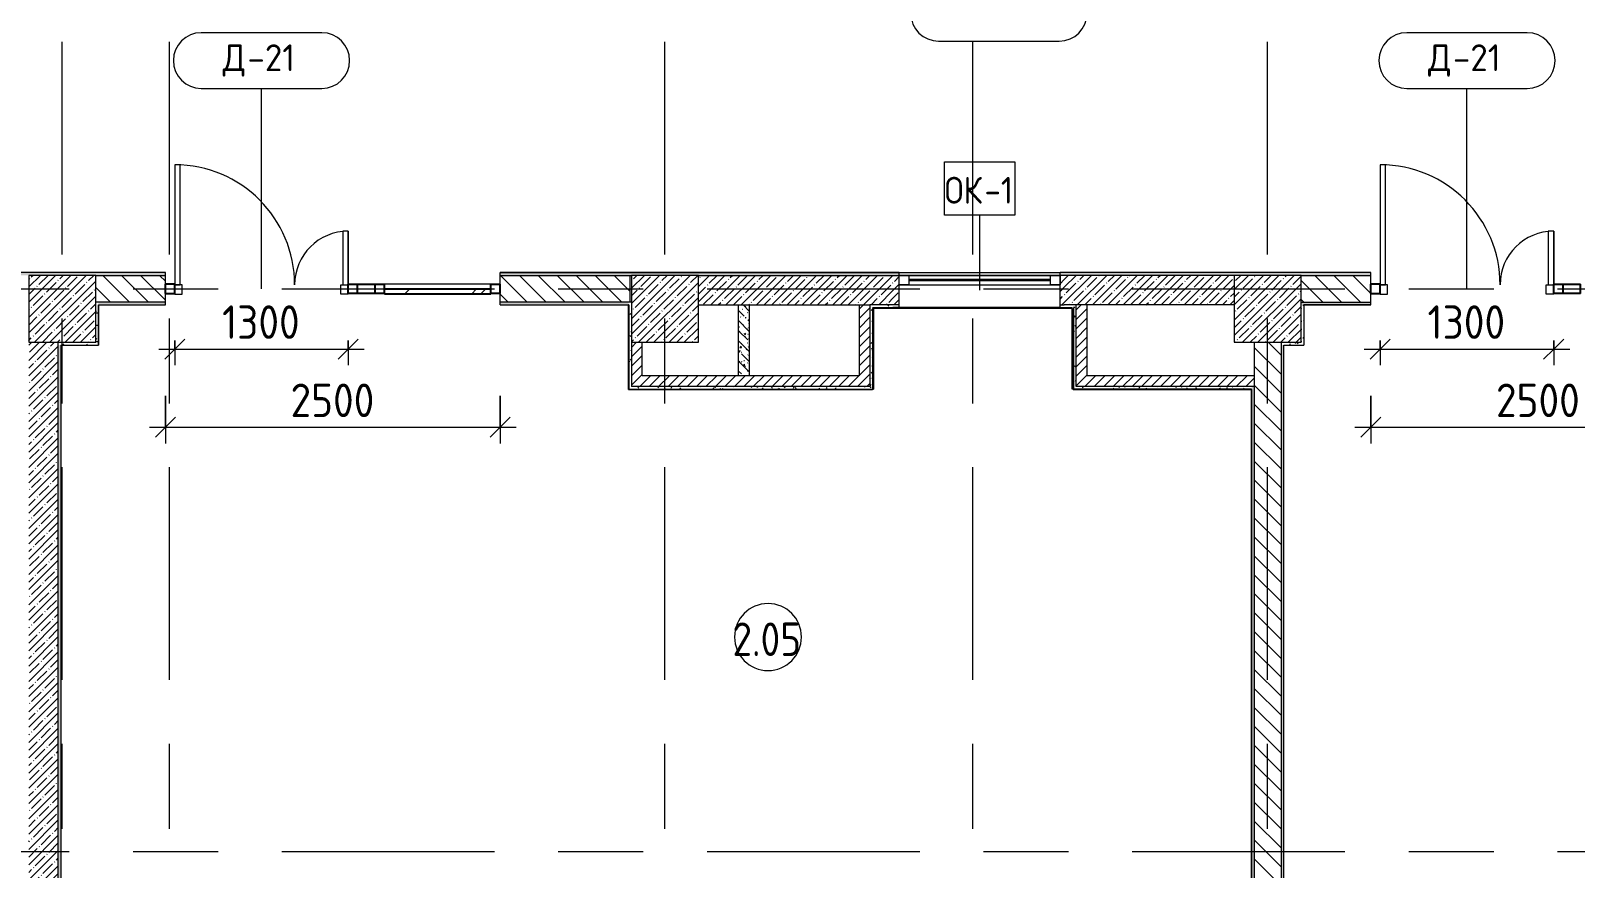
# Model space of a CAD drawing. Header units: millimetres. Extents: x 35363 to 232034, y -8553 to 29000.
# Drawn here: x 47425 to 58956, y 3476 to 9724 of the extents above; entities that cross this region are included whole.
import ezdxf

# ---------------------------------------------------------------- set-up
doc = ezdxf.new("R2010")
doc.units = ezdxf.units.MM
doc.linetypes.add('Осевая', pattern=[3175, 635, -476.25, 1587.5, -476.25])
for name, color, linetype, lineweight in [('A-ANNO-DIMS', 7, 'Continuous', 9), ('A-ANNO-DIMS-100', 7, 'Continuous', 9), ('A-AREA-IDEN', 7, 'Continuous', 9), ('A-DETL-GENF', 7, 'Continuous', 9), ('A-DOOR-IDEN', 7, 'Continuous', 9), ('A-GLAZ', 7, 'Continuous', 9), ('A-GLAZ-1', 7, 'Continuous', 13), ('A-GLAZ-CURT', 7, 'Continuous', 9), ('A-GLAZ-CURT-1', 7, 'Continuous', 25), ('A-GLAZ-CWMG', 7, 'Continuous', 9), ('A-GLAZ-CWMG-1', 7, 'Continuous', 25), ('A-GLAZ-IDEN', 7, 'Continuous', 9), ('A-WALL', 7, 'Continuous', 9), ('I-WALL', 7, 'Continuous', 9), ('S-COLS', 7, 'Continuous', 9), ('Оси-2', 7, 'Осевая', 9)]:
    doc.layers.add(name, color=color, linetype=linetype, lineweight=lineweight)
for name, color, linetype, lineweight, true_color in [('A-DOOR-1', 1, 'Continuous', 9, 0xff0000), ('A-WALL-1', 7, 'Continuous', 9, 0x3c3c3c), ('A-WALL-FNSH-1', 7, 'Continuous', 9, 0x3c3c3c)]:
    doc.layers.add(name, color=color, linetype=linetype, lineweight=lineweight, true_color=true_color)
doc.styles.add('GOST Common', font='GOST_Common.ttf', dxfattribs={"height": 200})
doc.styles.add('GOST Common_1', font='GOST_Common.ttf', dxfattribs={"width": 0.9, "height": 250})
doc.styles.add('ISOCPEUR', font='isocpeur.ttf', dxfattribs={"width": 0.9, "height": 250})
doc.styles.add('ISOCPEUR_1', font='isocpeur.ttf', dxfattribs={"width": 0.9, "height": 200})
doc.dimstyles.new('ISO-2_5_0_9К_БОЛЬШОЙ', dxfattribs={"dimscale": 304.8, "dimtxt": 248.995294, "dimasz": 0.492126, "dimexe": 0.393701, "dimexo": 0.984252, "dimgap": 0, "dimtad": 1, "dimdec": 0, "dimrnd": 10, "dimzin": 0, "dimdsep": 46, "dimtxsty": 'ISOCPEUR', "dimblk1": 'OBLIQUE', "dimblk2": 'OBLIQUE', "dimsah": 1, "dimcen": 0.09, "dimdle": 0.393701, "dimazin": 0, "dimtfac": 1, "dimtdec": 4, "dimtix": 1, "dimtmove": 0, "dimatfit": 3, "dimfxl": 1, "dimtvp": 1, "dimtolj": 1, "dimtzin": 0, "dimarcsym": 2})
pattern_1 = [(45, (0, 0), (-35.35534, 35.35534), [])]
pattern_2 = [(135, (0, 0), (-70.71068, -70.71068), [])]
pattern_3 = [(45, (0, 0), (-57.02463, 57.02463), []), (45, (57.025, 0), (-57.02463, 57.02463), [100.806, -20.161, 3.353, -16.808])]
pattern_4 = [(0, (0, 0), (121.92, 30.48), [10.058, -81.382, 10.058, -81.382, -487.68]), (0, (0, 0), (121.92, 30.48), [-182.88, 10.058, -172.822, 10.058, -81.382, -213.36]), (0, (0, 0), (121.92, 30.48), [-457.2, 10.058, -50.902, 10.058, -142.342]), (120, (45.72, 15.24), (-87.356454, 90.345817), [10.058, -81.382, 10.058, -81.382, -487.68]), (120, (45.72, 15.24), (-87.356454, 90.345817), [-182.88, 10.058, -172.822, 10.058, -81.382, -213.36]), (120, (45.72, 15.24), (-87.356454, 90.345817), [-457.2, 10.058, -50.902, 10.058, -142.342]), (240, (60.96, 76.2), (-34.563546, -120.825817), [10.058, -81.382, 10.058, -81.382, -487.68]), (240, (60.96, 76.2), (-34.563546, -120.825817), [-182.88, 10.058, -172.822, 10.058, -81.382, -213.36]), (240, (60.96, 76.2), (-34.563546, -120.825817), [-457.2, 10.058, -50.902, 10.058, -142.342])]

# ---------------------------------------------------------------- blocks, each defined once
blk = doc.blocks.new('BSC_Колонна _Прямоугольная - 500х500-V2-План заполнения и маркировки дверных проемов 2 этажа в осях 12-23')
at = {"layer": 'S-COLS'}
h = blk.add_hatch(dxfattribs=at)
h.set_pattern_fill('FP_3', color=256, style=0, pattern_type=2)
h.set_pattern_definition([(45, (-47660, -7650), (-57.02463, 57.02463), []), (45, (-47602.975, -7650), (-57.02463, 57.02463), [100.806, -20.161, 3.353, -16.808])])
h.paths.add_polyline_path([(-250, -250), (250, -250), (250, 250), (-250, 250)])
for p, q in [((250, 250), (-250, 250)), ((-250, 250), (-250, -250)), ((250, -250), (250, 250)), ((-250, -250), (250, -250))]:
    blk.add_line(p, q, dxfattribs=at)
blk = doc.blocks.new('BSC_Колонна _Прямоугольная - 500х500-V3-План заполнения и маркировки дверных проемов 2 этажа в осях 12-23')
at = {"layer": 'S-COLS'}
h = blk.add_hatch(dxfattribs=at)
h.set_pattern_fill('FP_4', color=256, style=0, pattern_type=2)
h.set_pattern_definition([(45, (-52160, -7650), (-57.02463, 57.02463), []), (45, (-52102.975, -7650), (-57.02463, 57.02463), [100.806, -20.161, 3.353, -16.808])])
h.paths.add_polyline_path([(-250, -250), (250, -250), (250, 250), (-250, 250)])
for p, q in [((250, 250), (-250, 250)), ((-250, 250), (-250, -250)), ((250, -250), (250, 250)), ((-250, -250), (250, -250))]:
    blk.add_line(p, q, dxfattribs=at)
blk = doc.blocks.new('BSC_Колонна _Прямоугольная - 500х500-V17-План заполнения и маркировки дверных проемов 2 этажа в осях 12-23')
at = {"layer": 'S-COLS'}
h = blk.add_hatch(dxfattribs=at)
h.set_pattern_fill('FP_29', color=256, style=0, pattern_type=2)
h.set_pattern_definition([(45, (-56660, -7650), (-57.02463, 57.02463), []), (45, (-56602.975, -7650), (-57.02463, 57.02463), [100.806, -20.161, 3.353, -16.808])])
h.paths.add_polyline_path([(-250, -250), (250, -250), (250, 250), (-250, 250)])
for p, q in [((250, 250), (-250, 250)), ((-250, 250), (-250, -250)), ((250, -250), (250, 250)), ((-250, -250), (250, -250))]:
    blk.add_line(p, q, dxfattribs=at)
blk = doc.blocks.new('120_Окно_СКБ_1Ст - 120_Окно_СКБ_1Ст 400х1200 EI30-24228621-План заполнения и маркировки дверных проемов 2 этажа в осях 12-23')
at = {"layer": 'A-GLAZ'}
for p, q in [((600, 110), (-600, 110)), ((-600, 40), (600, 40)), ((530, 80), (-530, 80)), ((530, 70), (-530, 70))]:
    blk.add_line(p, q, dxfattribs=at)
at = {"layer": 'A-GLAZ-1'}
for p, q in [((-600, 40), (-600, 110)), ((-600, 110), (-530, 110)), ((-530, 40), (-600, 40)), ((-530, 110), (-530, 40)), ((530, 40), (530, 110)), ((530, 110), (600, 110)), ((600, 40), (530, 40)), ((600, 110), (600, 40))]:
    blk.add_line(p, q, dxfattribs=at)
blk = doc.blocks.new('Прямоугольный импост - 50 x 70 мм-V45-План заполнения и маркировки дверных проемов 2 этажа в осях 12-23')
at = {"layer": 'A-GLAZ-CWMG-1'}
for p, q in [((0, 35), (-70, 35)), ((-70, 35), (-70, -35)), ((0, 35), (0, -35)), ((-70, -35), (0, -35))]:
    blk.add_line(p, q, dxfattribs=at)
blk = doc.blocks.new('Дверь_Витражная_остекление_ - ДВН_ДАО_Главный вход_1200 в свету-31742133-План заполнения и маркировки дверных проемов 2 этажа в осях 12-23')
at = {"layer": 'A-DETL-GENF'}
for p, q in [((-607.5, 925), (-647.5, 925)), ((-647.5, 925), (-647.5, 35)), ((-607.5, 30), (-607.5, 925)), ((647.5, 430), (607.5, 430)), ((607.5, 430), (607.5, 30)), ((647.5, 35), (647.5, 430)), ((-647.5, 30), (-607.5, 30)), ((-592.5, 30), (-647.5, 30)), ((-592.5, -40), (-592.5, 30)), ((592.5, -40), (592.5, 30)), ((592.5, 30), (647.5, 30)), ((607.5, 30), (647.5, 30)), ((-647.5, -35), (-647.5, -40)), ((-647.5, -40), (-592.5, -40)), ((647.5, -40), (592.5, -40)), ((647.5, -35), (647.5, -40))]:
    blk.add_line(p, q, dxfattribs=at)
at = {"layer": 'A-DOOR-1'}
for p, q in [((-647.5, 925), (-647.5, 35)), ((647.5, 430), (647.5, 35))]:
    blk.add_line(p, q, dxfattribs=at)
for centre, radius, start, end in [((-647.5, 30), 895, 360, 90), ((647.5, 30), 400, 90, 180)]:
    blk.add_arc(centre, radius, start, end, dxfattribs=at)
blk = doc.blocks.new('Системная панель - Стемалит - 40мм-V46-План заполнения и маркировки дверных проемов 2 этажа в осях 12-23')
at = {"layer": 'A-GLAZ-CURT-1'}
for p, q in [((-65, 35), (65, 35)), ((-65, -35), (-65, 35)), ((65, -35), (65, 35)), ((65, -35), (-65, -35))]:
    blk.add_line(p, q, dxfattribs=at)
blk = doc.blocks.new('Прямоугольный импост - 50 x 70 мм-V47-План заполнения и маркировки дверных проемов 2 этажа в осях 12-23')
at = {"layer": 'A-GLAZ-CWMG-1'}
for p, q in [((35, 35), (-35, 35)), ((-35, 35), (-35, -35)), ((35, 35), (35, -35)), ((-35, -35), (35, -35))]:
    blk.add_line(p, q, dxfattribs=at)
blk = doc.blocks.new('Прямоугольный импост - 50 x 70 мм-V48-План заполнения и маркировки дверных проемов 2 этажа в осях 12-23')
at = {"layer": 'A-GLAZ-CWMG-1'}
for p, q in [((0, 35), (-70, 35)), ((-70, 35), (-70, -35)), ((0, 35), (0, -35)), ((-70, -35), (0, -35))]:
    blk.add_line(p, q, dxfattribs=at)
blk = doc.blocks.new('Системная панель - Стекло - 40мм-V49-План заполнения и маркировки дверных проемов 2 этажа в осях 12-23')
at = {"layer": 'A-GLAZ-CURT'}
h = blk.add_hatch(dxfattribs=at)
h.set_pattern_fill('FP_61', color=256, style=0, pattern_type=2)
h.set_pattern_definition([(45, (-50562.5, -7700), (-282.8427, 282.8427), [200, -600]), (45, (-50762.5, -7800), (-282.8427, 282.8427), [600, -200]), (45, (-50362.5, -7900), (-282.8427, 282.8427), [200, -600])])
h.paths.add_polyline_path([(397.5, -40), (397.5, 0), (-397.5, 0), (-397.5, -40)])
at = {"layer": 'A-GLAZ-CURT-1'}
for p, q in [((-397.5, 0), (397.5, 0)), ((-397.5, -40), (-397.5, 0)), ((397.5, -40), (397.5, 0)), ((397.5, -40), (-397.5, -40))]:
    blk.add_line(p, q, dxfattribs=at)
blk = doc.blocks.new('Прямоугольный импост - 50 x 70 мм-V50-План заполнения и маркировки дверных проемов 2 этажа в осях 12-23')
at = {"layer": 'A-GLAZ-CWMG-1'}
for p, q in [((35, 35), (-35, 35)), ((-35, 35), (-35, -35)), ((35, 35), (35, -35)), ((-35, -35), (35, -35))]:
    blk.add_line(p, q, dxfattribs=at)
blk = doc.blocks.new('Прямоугольный импост - 50 x 70 мм-31720914-План заполнения и маркировки дверных проемов 2 этажа в осях 12-23')
at = {"layer": 'A-GLAZ-CWMG'}
blk.add_line((41991, 7835), (41196, 7835), dxfattribs=at)
blk = doc.blocks.new('М_двери - Типоразмер_рамка-25223575-План заполнения и маркировки дверных проемов 2 этажа в осях 12-23')
at = {"layer": 'A-DOOR-IDEN'}
for p, q in [((4.5, 2.08), (-4.5, 2.08)), ((-4.5, -2.08), (4.5, -2.08))]:
    blk.add_line(p, q, dxfattribs=at)
for centre, start, end in [((-4.5, 0), 90, 270), ((4.5, 0), 270, 90)]:
    blk.add_arc(centre, 2.08, start, end, dxfattribs=at)
blk = doc.blocks.new('Марка_Помещения - Номер-25198446-План заполнения и маркировки дверных проемов 2 этажа в осях 12-23')
at = {"layer": 'A-AREA-IDEN'}
for start, end in [(360, 180), (180, 360)]:
    blk.add_arc((0, 0), 2.5, start, end, dxfattribs=at)
blk = doc.blocks.new('DIMBLOCK57-План заполнения и маркировки дверных проемов 2 этажа в осях 12-23')
at = {"layer": 'A-ANNO-DIMS-100', "lineweight": 20}
for p, q in [((48500, 7349), (48575, 7424)), ((49795, 7349), (49870, 7424)), ((48500, 7349), (48425, 7274)), ((49795, 7349), (49720, 7274))]:
    blk.add_line(p, q, dxfattribs=at)
at = {"layer": 'A-ANNO-DIMS-100'}
for p, q in [((48500, 7413), (48500, 7229)), ((48500, 7349), (48500, 7413)), ((49795, 7413), (49795, 7229)), ((49795, 7349), (49795, 7413)), ((48380, 7349), (49915, 7349))]:
    blk.add_line(p, q, dxfattribs=at)
at = {"layer": 'A-ANNO-DIMS-100', "color": 0, "insert": (48853, 7676), "char_height": 250, "width": 706.76, "attachment_point": 1, "line_spacing_factor": 1.149209, "style": 'ISOCPEUR'}
blk.add_mtext('1300', dxfattribs=at)
blk = doc.blocks.new('_Oblique')
at = {"color": 0, "linetype": 'ByBlock', "lineweight": -2}
blk.add_line((-0.5, -0.5), (0.5, 0.5), dxfattribs=at)
blk = doc.blocks.new('DIMBLOCK58-План заполнения и маркировки дверных проемов 2 этажа в осях 12-23')
at = {"layer": 'A-ANNO-DIMS-100'}
for p, q in [((48430, 7000), (48430, 6646)), ((48430, 6766), (48430, 7000)), ((50930, 7000), (50930, 6646)), ((50930, 6766), (50930, 7000)), ((48310, 6766), (51050, 6766))]:
    blk.add_line(p, q, dxfattribs=at)
at = {"layer": 'A-ANNO-DIMS-100', "lineweight": 20}
for p, q in [((48430, 6766), (48505, 6841)), ((50930, 6766), (51005, 6841)), ((48430, 6766), (48355, 6691)), ((50930, 6766), (50855, 6691))]:
    blk.add_line(p, q, dxfattribs=at)
at = {"layer": 'A-ANNO-DIMS-100', "color": 0, "insert": (49364, 7092), "char_height": 250, "width": 758.48, "attachment_point": 1, "line_spacing_factor": 1.149209, "style": 'ISOCPEUR'}
blk.add_mtext('2500', dxfattribs=at)
blk = doc.blocks.new('DIMBLOCK59-План заполнения и маркировки дверных проемов 2 этажа в осях 12-23')
at = {"layer": 'A-ANNO-DIMS-100', "lineweight": 20}
for p, q in [((57501, 7349), (57576, 7424)), ((58796, 7349), (58871, 7424)), ((57501, 7349), (57426, 7274)), ((58796, 7349), (58721, 7274))]:
    blk.add_line(p, q, dxfattribs=at)
at = {"layer": 'A-ANNO-DIMS-100'}
for p, q in [((57501, 7413), (57501, 7229)), ((57501, 7349), (57501, 7413)), ((58796, 7413), (58796, 7229)), ((58796, 7349), (58796, 7413)), ((57381, 7349), (58916, 7349))]:
    blk.add_line(p, q, dxfattribs=at)
at = {"layer": 'A-ANNO-DIMS-100', "color": 0, "insert": (57854, 7676), "char_height": 250, "width": 706.76, "attachment_point": 1, "line_spacing_factor": 1.149209, "style": 'ISOCPEUR'}
blk.add_mtext('1300', dxfattribs=at)
blk = doc.blocks.new('DIMBLOCK60-План заполнения и маркировки дверных проемов 2 этажа в осях 12-23')
at = {"layer": 'A-ANNO-DIMS-100'}
for p, q in [((57431, 7000), (57431, 6646)), ((57431, 6766), (57431, 7000)), ((59931, 7000), (59931, 6646)), ((59931, 6766), (59931, 7000)), ((57311, 6766), (60051, 6766))]:
    blk.add_line(p, q, dxfattribs=at)
at = {"layer": 'A-ANNO-DIMS-100', "lineweight": 20}
for p, q in [((57431, 6766), (57506, 6841)), ((59931, 6766), (60006, 6841)), ((57431, 6766), (57356, 6691)), ((59931, 6766), (59856, 6691))]:
    blk.add_line(p, q, dxfattribs=at)
at = {"layer": 'A-ANNO-DIMS-100', "color": 0, "insert": (58365, 7092), "char_height": 250, "width": 758.48, "attachment_point": 1, "line_spacing_factor": 1.149209, "style": 'ISOCPEUR'}
blk.add_mtext('2500', dxfattribs=at)

msp = doc.modelspace()

# ---------------------------------------------------------------- hatches: boundary and pattern name
at = {"layer": 'I-WALL'}
h = msp.add_hatch(dxfattribs=at)
h.set_pattern_fill('FP_58', color=256, style=0, pattern_type=2)
h.set_pattern_definition(pattern_4)
h.paths.add_polyline_path([(71765, 7900), (72250, 7900), (72250, 7908), (72305, 7908), (72305, 7920), (71735, 7920), (71735, 7908), (71765, 7908), (71765, 7901.7)])
h.paths.add_polyline_path([(74750, 7900), (74750, 7920), (73705, 7920), (73705, 7908), (73760, 7908), (73760, 7900)])
h.paths.add_polyline_path([(70605, 7900), (70605, 7908), (70635, 7908), (70635, 7920), (69360.5, 7920), (69360.5, 7908), (69390.5, 7908), (69390.5, 7900), (70255.3, 7900)])
h.paths.add_polyline_path([(65410, 7900), (65925, 7900.9), (65925, 7908), (65955, 7908), (65955, 7920), (64150.1, 7920), (64150.1, 7900), (64442.6, 7900)])
h.paths.add_polyline_path([(68230.5, 7900), (68230.5, 7908), (68260.5, 7908), (68260.5, 7920), (67055, 7920), (67055, 7908), (67085, 7908), (67085, 7900), (67348.9, 7900)])
h.paths.add_polyline_path([(61536.2, 7900), (62870.1, 7900), (62870.1, 7920), (59931, 7920), (59931, 7900), (61410, 7900)])
h.paths.add_polyline_path([(53861.9, 7900), (53861.9, 7920), (50930, 7920), (50930, 7900), (52817.1, 7900)])
h.paths.add_polyline_path([(55141.9, 7900), (57431, 7900), (57431, 7920), (55141.9, 7920)])
h.paths.add_polyline_path([(47410, 7900), (48430, 7900), (48430, 7920), (46186.5, 7920), (46186.5, 7900), (47004.4, 7900)])
h.paths.add_polyline_path([(44098, 7900), (44826.5, 7900), (44826.5, 7920), (42061, 7920), (42061, 7900), (43410, 7900)])
h.paths.add_polyline_path([(38742.7, 7900), (39561, 7900), (39561, 7920), (38742.7, 7920), (38742.7, 7902.5)])
h = msp.add_hatch(dxfattribs=at)
h.set_pattern_fill('FP_58', color=256, style=0, pattern_type=2)
h.set_pattern_definition(pattern_4)
h.paths.add_polyline_path([(64150.1, 7900), (64150.1, 7920), (64110, 7920), (64110, 7900)])
h.paths.add_polyline_path([(62870.1, 7900), (62910, 7900), (62910, 7920), (62870.1, 7920)])
h.paths.add_polyline_path([(55110, 7900), (55141.9, 7900), (55141.9, 7920), (55110, 7920)])
h.paths.add_polyline_path([(53910, 7900), (53910, 7920), (53861.9, 7920), (53861.9, 7900)])
h.paths.add_polyline_path([(44910, 7900), (44910, 7920), (44826.5, 7920), (44826.5, 7900)])
h.paths.add_polyline_path([(46110, 7900), (46186.5, 7900), (46186.5, 7920), (46110, 7920)])
h = msp.add_hatch(dxfattribs=at)
h.set_pattern_fill('FP_19', color=256, style=0, pattern_type=2)
h.set_pattern_definition(pattern_2)
h.paths.add_polyline_path([(51900, 7700), (51900, 7900), (50930, 7900), (50930, 7700), (51890, 7700)])
h.paths.add_polyline_path([(47910, 7700), (48430, 7700), (48430, 7900), (47910, 7900)])
h = msp.add_hatch(dxfattribs=at)
h.set_pattern_fill('FP_17', color=256, style=0, pattern_type=2)
h.set_pattern_definition(pattern_3)
h.paths.add_polyline_path([(56410, 7680), (56410, 7900), (55141.9, 7900), (55141.9, 7680), (55723.5, 7680)])
h.paths.add_polyline_path([(52817.1, 7680), (53861.9, 7680), (53861.9, 7900), (52410, 7900), (52410, 7680)])
h = msp.add_hatch(dxfattribs=at)
h.set_pattern_fill('FP_17', color=256, style=0, pattern_type=2)
h.set_pattern_definition(pattern_3)
h.paths.add_polyline_path([(55141.9, 7680), (55141.9, 7900), (55110, 7900), (55110, 7680)])
h.paths.add_polyline_path([(53861.9, 7680), (53910, 7680), (53910, 7900), (53861.9, 7900)])
h = msp.add_hatch(dxfattribs=at)
h.set_pattern_fill('FP_19', color=256, style=0, pattern_type=2)
h.set_pattern_definition(pattern_2)
h.paths.add_polyline_path([(56910, 7700), (57431, 7700), (57431, 7900), (56910, 7900)])
h.paths.add_polyline_path([(59931, 7700), (60910, 7700), (60910, 7900), (59931, 7900)])
h = msp.add_hatch(dxfattribs=at)
h.set_pattern_fill('FP_58', color=256, style=0, pattern_type=2)
h.set_pattern_definition(pattern_4)
h.paths.add_polyline_path([(47910, 7380), (47930, 7380), (47930, 7700), (47910, 7700), (47910, 7400)])
h = msp.add_hatch(dxfattribs=at)
h.set_pattern_fill('FP_58', color=256, style=0, pattern_type=2)
h.set_pattern_definition(pattern_4)
h.paths.add_polyline_path([(48430, 7680), (48430, 7700), (47930, 7700), (47930, 7680)])
h.paths.add_polyline_path([(51890, 7680), (51890, 7700), (50930, 7700), (50930, 7680)])
h = msp.add_hatch(dxfattribs=at)
h.set_pattern_fill('FP_58', color=256, style=0, pattern_type=2)
h.set_pattern_definition(pattern_4)
h.paths.add_polyline_path([(51890, 7070), (51910, 7070), (51910, 7700), (51890, 7700), (51890, 7400)])
h = msp.add_hatch(dxfattribs=at)
h.set_pattern_fill('FP_27', color=256, style=0, pattern_type=2)
h.set_pattern_definition([(135, (0, 0), (-75.43415, -75.43415), [106.68, -17.78, 3.556, -17.78]), (135, (0, 75.39), (-75.43415, -75.43415), []), (50, (0, 0), (127.52922, -11.15758), [13.335, -146.685]), (355, (0, 0), (-24.66966, 133.74002), [10.668, -117.348]), (100.451, (10.63, -0.93), (102.85973, 122.58178), [11.333, -124.663]), (46.184, (0, 35.56), (189.75516, -29.43036), [20.002, -220.027]), (96.636, (15.81, 33.1), (166.1822, 173.1996), [17, -186.995]), (351.184, (0, 35.56), (166.1839, 173.1976), [16.002, -176.022]), (21, (17.78, 26.67), (106.13027, -71.58603), [13.335, -146.685]), (326, (17.78, 26.67), (43.26188, 128.93175), [10.668, -117.348]), (71.451, (26.62, 20.7), (149.39198, 57.34505), [11.333, -124.663]), (37.5, (0, 0), (2.16223, 59.188357), [3.353, -112.573, 3.353, -115.773, -117.793]), (37.5, (0, 0), (2.16223, 59.188357), [-235.052, 3.353, -114.44]), (7.5, (0, 0), (46.77386, 70.12615), [3.353, -64.567, 3.353, -109.906, -44.894]), (7.5, (0, 0), (46.77386, 70.12615), [-181.178, 3.353, -41.542]), (327.5, (-39.65, 0), (94.91367, -4.010093), [3.353, -41.097, 3.353, -135.331, -184.023]), (327.5, (-39.65, 0), (94.91367, -4.010093), [-183.134, 3.353, -180.67]), (317.5, (-57.43, 0), (103.69057, 17.79882), [3.353, -54.432, 3.353, -88.748, -130.683]), (317.5, (-57.43, 0), (103.69057, 17.79882), [-149.885, 3.353, -127.33])])
h.paths.add_polyline_path([(52710, 7150), (52790, 7150), (52790, 7680), (52710, 7680)])
h = msp.add_hatch(dxfattribs=at)
h.set_pattern_fill('FP_22', color=256, style=0, pattern_type=2)
h.set_pattern_definition(pattern_1)
h.paths.add_polyline_path([(53610, 7070), (53690, 7070), (53690, 7680), (53610, 7680), (53610, 7150)])
h = msp.add_hatch(dxfattribs=at)
h.set_pattern_fill('FP_58', color=256, style=0, pattern_type=2)
h.set_pattern_definition(pattern_4)
h.paths.add_polyline_path([(55209.5, 7660), (55210, 7660), (55210, 7680), (55141.9, 7680), (55141.9, 7660), (55201.5, 7660)])
h.paths.add_polyline_path([(53861.9, 7660), (53861.9, 7680), (53690, 7680), (53690, 7660), (53857.5, 7660)])
h = msp.add_hatch(dxfattribs=at)
h.set_pattern_fill('FP_58', color=256, style=0, pattern_type=2)
h.set_pattern_definition(pattern_4)
h.paths.add_polyline_path([(53690, 7050), (53710, 7050), (53710, 7660), (53690, 7660), (53690, 7070)])
h = msp.add_hatch(dxfattribs=at)
h.set_pattern_fill('FP_58', color=256, style=0, pattern_type=2)
h.set_pattern_definition(pattern_4)
h.paths.add_polyline_path([(55141.9, 7660), (55141.9, 7680), (55110, 7680), (55110, 7660)])
h.paths.add_polyline_path([(53861.9, 7660), (53910, 7660), (53910, 7680), (53861.9, 7680)])
h = msp.add_hatch(dxfattribs=at)
h.set_pattern_fill('FP_58', color=256, style=0, pattern_type=2)
h.set_pattern_definition(pattern_4)
h.paths.add_polyline_path([(55230, 7070), (55230, 7680), (55210, 7680), (55210, 7070)])
h = msp.add_hatch(dxfattribs=at)
h.set_pattern_fill('FP_22', color=256, style=0, pattern_type=2)
h.set_pattern_definition(pattern_1)
h.paths.add_polyline_path([(55310, 7070), (55310, 7680), (55230, 7680), (55230, 7070)])
h = msp.add_hatch(dxfattribs=at)
h.set_pattern_fill('FP_58', color=256, style=0, pattern_type=2)
h.set_pattern_definition(pattern_4)
h.paths.add_polyline_path([(56931, 7680), (57431, 7680), (57431, 7700), (56910, 7700), (56910, 7680), (56930, 7680)])
h.paths.add_polyline_path([(60889, 7680), (60910, 7680), (60910, 7700), (59931, 7700), (59931, 7680)])
h = msp.add_hatch(dxfattribs=at)
h.set_pattern_fill('FP_58', color=256, style=0, pattern_type=2)
h.set_pattern_definition(pattern_4)
h.paths.add_polyline_path([(56910, 7380), (56930, 7380), (56930, 7680), (56910, 7680), (56910, 7400)])
h = msp.add_hatch(dxfattribs=at)
h.set_pattern_fill('FP_17', color=256, style=0, pattern_type=2)
h.set_pattern_definition(pattern_3)
h.paths.add_polyline_path([(47410, 400), (47630, 400), (47630, 7400), (47410, 7400), (47410, 789.1)])
h = msp.add_hatch(dxfattribs=at)
h.set_pattern_fill('FP_58', color=256, style=0, pattern_type=2)
h.set_pattern_definition(pattern_4)
h.paths.add_polyline_path([(47650, 7380), (47910, 7380), (47910, 7400), (47630, 7400), (47630, 7380)])
h = msp.add_hatch(dxfattribs=at)
h.set_pattern_fill('FP_58', color=256, style=0, pattern_type=2)
h.set_pattern_definition(pattern_4)
h.paths.add_polyline_path([(47650, 805), (47650, 7380), (47630, 7380), (47630, 805)])
h = msp.add_hatch(dxfattribs=at)
h.set_pattern_fill('FP_22', color=256, style=0, pattern_type=2)
h.set_pattern_definition(pattern_1)
h.paths.add_polyline_path([(51910, 7150), (51990, 7150), (51990, 7400), (51910, 7400)])
h = msp.add_hatch(dxfattribs=at)
h.set_pattern_fill('FP_19', color=256, style=0, pattern_type=2)
h.set_pattern_definition(pattern_2)
h.paths.add_polyline_path([(56560, 425), (56760, 425), (56760, 7400), (56560, 7400), (56560, 450)])
h = msp.add_hatch(dxfattribs=at)
h.set_pattern_fill('FP_58', color=256, style=0, pattern_type=2)
h.set_pattern_definition(pattern_4)
h.paths.add_polyline_path([(56760, 7380), (56910, 7380), (56910, 7400), (56760, 7400)])
h = msp.add_hatch(dxfattribs=at)
h.set_pattern_fill('FP_58', color=256, style=0, pattern_type=2)
h.set_pattern_definition(pattern_4)
h.paths.add_polyline_path([(56780, 450), (56780, 7380), (56760, 7380), (56760, 450)])
h = msp.add_hatch(dxfattribs=at)
h.set_pattern_fill('FP_22', color=256, style=0, pattern_type=2)
h.set_pattern_definition(pattern_1)
h.paths.add_polyline_path([(51910, 7070), (53610, 7070), (53610, 7150), (51910, 7150)])
h = msp.add_hatch(dxfattribs=at)
h.set_pattern_fill('FP_22', color=256, style=0, pattern_type=2)
h.set_pattern_definition(pattern_1)
h.paths.add_polyline_path([(55723.5, 7070), (56258.5, 7070), (56258.5, 7150), (55310, 7150), (55310, 7070)])
h = msp.add_hatch(dxfattribs=at)
h.set_pattern_fill('FP_22', color=256, style=0, pattern_type=2)
h.set_pattern_definition(pattern_1)
h.paths.add_polyline_path([(56560, 7070), (56560, 7150), (56258.5, 7150), (56258.5, 7070), (56540, 7070)])
h = msp.add_hatch(dxfattribs=at)
h.set_pattern_fill('FP_58', color=256, style=0, pattern_type=2)
h.set_pattern_definition(pattern_4)
h.paths.add_polyline_path([(53690, 7050), (53690, 7070), (51890, 7070), (51890, 7050), (52817.1, 7050)])
h = msp.add_hatch(dxfattribs=at)
h.set_pattern_fill('FP_58', color=256, style=0, pattern_type=2)
h.set_pattern_definition(pattern_4)
h.paths.add_polyline_path([(55210, 7050), (56540, 7050), (56540, 7070), (55210, 7070)])
h = msp.add_hatch(dxfattribs=at)
h.set_pattern_fill('FP_58', color=256, style=0, pattern_type=2)
h.set_pattern_definition(pattern_4)
h.paths.add_polyline_path([(56540, 470), (56560, 470), (56560, 7070), (56540, 7070), (56540, 471)])

# ---------------------------------------------------------------- linework, layer by layer
at = {"layer": 'A-DOOR-IDEN'}
for p, q in [((49147.5, 7800), (49147.5, 9294.8)), ((58148.5, 7800), (58148.5, 9294.8))]:
    msp.add_line(p, q, dxfattribs=at)
at = {"layer": 'A-GLAZ-IDEN'}
msp.add_line((54510, 7790), (54510, 8349), dxfattribs=at)
at = {"layer": 'A-GLAZ-IDEN', "flags": 128}
msp.add_lwpolyline([(54248.1, 8746), (54771.9, 8746), (54771.9, 8349), (54248.1, 8349)], close=True, dxfattribs=at)
at = {"layer": 'A-WALL'}
for p, q in [((48430, 7920), (46110, 7920)), ((53910, 7920), (50930, 7920)), ((57431, 7920), (55110, 7920)), ((48430, 7700), (47910, 7700)), ((47930, 7679), (47931, 7679)), ((51910, 7700), (50930, 7700)), ((51890, 7679), (51889, 7679)), ((53910, 7680), (53690, 7680)), ((53690, 7680), (53690, 7070)), ((53690, 7660), (53690, 7070)), ((55110, 7680), (55141.9, 7680)), ((56910, 7700), (57431, 7700)), ((56930, 7680), (56930, 7380)), ((56931, 7680), (56931, 7679)), ((47630, 755), (47630, 7400)), ((47650, 7380), (47650, 7247.5)), ((56560, 7400), (56560, 425)), ((56780, 471), (56780, 7380)), ((56540, 7050), (55210, 7050)), ((56540, 470), (56540, 7050))]:
    msp.add_line(p, q, dxfattribs=at)
at = {"layer": 'A-WALL-1'}
for p, q in [((47910, 7900), (48430, 7900)), ((48430, 7680), (48430, 7920)), ((50930, 7680), (50930, 7920)), ((50930, 7900), (51910, 7900)), ((51900, 7700), (51900, 7900)), ((52410, 7900), (53910, 7900)), ((53910, 7660), (53910, 7920)), ((55110, 7660), (55110, 7920)), ((56410, 7900), (55110, 7900)), ((56910, 7900), (57431, 7900)), ((57431, 7680), (57431, 7920)), ((47930, 7680), (47930, 7679)), ((47930, 7680), (48430, 7680)), ((50930, 7680), (51890, 7680)), ((51890, 7679), (51890, 7680)), ((52410, 7680), (53690, 7680)), ((52710, 7150), (52710, 7680)), ((52790, 7680), (52790, 7150)), ((53610, 7680), (53610, 7150)), ((53710, 7660), (53861.9, 7660)), ((53710, 7652), (53710, 7050)), ((56410, 7680), (55141.9, 7680)), ((55141.9, 7660), (55201.5, 7660)), ((55210, 7660), (55209.5, 7660)), ((55210, 7050), (55210, 7660)), ((55230, 7070), (55230, 7680)), ((55310, 7680), (55310, 7150)), ((56930, 7680), (56931, 7680)), ((47650, 7380), (47930, 7380)), ((51910, 7400), (51910, 7070)), ((51990, 7150), (51990, 7400)), ((56760, 7400), (56760, 425)), ((56780, 7380), (56930, 7380)), ((53610, 7150), (51990, 7150)), ((56560, 7150), (55310, 7150)), ((51890, 7050), (53710, 7050)), ((53690, 7070), (51910, 7070)), ((53690, 7070), (53690, 7070)), ((56560, 7070), (55230, 7070))]:
    msp.add_line(p, q, dxfattribs=at)
at = {"layer": 'A-WALL-FNSH-1'}
for p, q in [((48430, 7921), (46110, 7921)), ((48430, 7920), (48430, 7921)), ((50930, 7921), (53910, 7921)), ((50930, 7920), (50930, 7921)), ((57431, 7921), (55110, 7921)), ((55110, 7920), (55110, 7921)), ((57431, 7920), (57431, 7921)), ((47930, 7380), (47930, 7679)), ((47931, 7679), (48430, 7679)), ((47931, 7679), (47931, 7379)), ((48430, 7680), (48430, 7679)), ((50930, 7680), (50930, 7679)), ((50930, 7679), (51889, 7679)), ((51889, 7049), (51889, 7679)), ((51890, 7679), (51890, 7050)), ((53910, 7660), (53861.9, 7660)), ((53910, 7659), (53861.9, 7659)), ((55110, 7660), (55141.9, 7660)), ((55110, 7659), (55141.9, 7659)), ((57431, 7680), (56931, 7680)), ((56931, 7679), (56931, 7379)), ((56931, 7679), (57431, 7679)), ((57431, 7680), (57431, 7679)), ((47651, 7379), (47931, 7379)), ((47651, 801), (47651, 7379)), ((56781, 7379), (56931, 7379)), ((56781, 471), (56781, 7379)), ((47650, 7247.5), (47650, 800)), ((51889, 7049), (53710, 7049)), ((53710, 7049), (53710, 7050)), ((55209, 7050), (55209, 7049)), ((55209, 7049), (56539, 7049)), ((55210, 7050), (55209.5, 7050)), ((56539, 7049), (56539, 471))]:
    msp.add_line(p, q, dxfattribs=at)
at = {"layer": 'I-WALL'}
for p, q in [((53910, 7921), (55110, 7921)), ((53910, 7921), (53910, 7920)), ((53910, 7920), (55110, 7920)), ((53910, 7900), (55110, 7900)), ((55201.5, 7652), (53718, 7652)), ((53718, 7652), (53718, 7050)), ((53861.9, 7660), (53861.9, 7652)), ((55110, 7660), (53910, 7660)), ((53910, 7660), (53910, 7659)), ((55110, 7659), (53910, 7659)), ((55110, 7659), (55110, 7660)), ((55141.9, 7660), (55141.9, 7652)), ((55201.5, 7050), (55201.5, 7652)), ((55209.5, 7660), (55209.5, 7050)), ((53710, 7050), (53718, 7050)), ((55209, 7050), (55201.5, 7050))]:
    msp.add_line(p, q, dxfattribs=at)
at = {"layer": 'Оси-2'}
for p, q in [((47660, 593.7), (47660, 24898.1)), ((48460, 593.7), (48460, 24898.1)), ((52160, 593.7), (52160, 24898.1)), ((54460, 593.7), (54460, 24898.1)), ((56660, 593.7), (56660, 24898.1)), ((38663.4, 7800), (82200, 7800)), ((38663.4, 3600), (82200, 3600))]:
    msp.add_line(p, q, dxfattribs=at)

# ---------------------------------------------------------------- block references
at = {"layer": 'A-AREA-IDEN', "xscale": 99.99999999999993, "yscale": 99.99999999999993, "zscale": 99.99999999999993}
msp.add_blockref('Марка_Помещения - Номер-25198446-План заполнения и маркировки дверных проемов 2 этажа в осях 12-23', (52929.4, 5200.4), dxfattribs=at)
at = {"layer": 'A-DOOR-1'}
for p in [(49147.5, 7800), (58148.5, 7800)]:
    msp.add_blockref('Дверь_Витражная_остекление_ - ДВН_ДАО_Главный вход_1200 в свету-31742133-План заполнения и маркировки дверных проемов 2 этажа в осях 12-23', p, dxfattribs=at)
at = {"layer": 'A-DOOR-IDEN', "xscale": 99.99999999999993, "yscale": 99.99999999999993, "zscale": 99.99999999999993}
for p in [(54653.7, 9855.8), (49147.5, 9502.8), (58148.5, 9502.8)]:
    msp.add_blockref('М_двери - Типоразмер_рамка-25223575-План заполнения и маркировки дверных проемов 2 этажа в осях 12-23', p, dxfattribs=at)
at = {"layer": 'A-GLAZ'}
msp.add_blockref('120_Окно_СКБ_1Ст - 120_Окно_СКБ_1Ст 400х1200 EI30-24228621-План заполнения и маркировки дверных проемов 2 этажа в осях 12-23', (54510, 7790), dxfattribs=at)
at = {"layer": 'A-GLAZ-CURT-1'}
for name, p in [('Системная панель - Стемалит - 40мм-V46-План заполнения и маркировки дверных проемов 2 этажа в осях 12-23', (49930, 7800)), ('Системная панель - Стекло - 40мм-V49-План заполнения и маркировки дверных проемов 2 этажа в осях 12-23', (50462.5, 7800)), ('Системная панель - Стемалит - 40мм-V46-План заполнения и маркировки дверных проемов 2 этажа в осях 12-23', (58931, 7800))]:
    msp.add_blockref(name, p, dxfattribs=at)
at = {"layer": 'A-GLAZ-CWMG', "rotation": 180}
for p in [(48430, 7800), (57431, 7800)]:
    msp.add_blockref('Прямоугольный импост - 50 x 70 мм-V48-План заполнения и маркировки дверных проемов 2 этажа в осях 12-23', p, dxfattribs=at)
at = {"layer": 'A-GLAZ-CWMG'}
msp.add_blockref('Прямоугольный импост - 50 x 70 мм-31720914-План заполнения и маркировки дверных проемов 2 этажа в осях 12-23', (8869, 0), dxfattribs=at)
at = {"layer": 'A-GLAZ-CWMG-1', "extrusion": (0, 0, -1), "rotation": 180}
for name, p in [('Прямоугольный импост - 50 x 70 мм-V47-План заполнения и маркировки дверных проемов 2 этажа в осях 12-23', (-49830, 7800)), ('Прямоугольный импост - 50 x 70 мм-V50-План заполнения и маркировки дверных проемов 2 этажа в осях 12-23', (-50030, 7800)), ('Прямоугольный импост - 50 x 70 мм-V45-План заполнения и маркировки дверных проемов 2 этажа в осях 12-23', (-50930, 7800)), ('Прямоугольный импост - 50 x 70 мм-V47-План заполнения и маркировки дверных проемов 2 этажа в осях 12-23', (-58831, 7800))]:
    msp.add_blockref(name, p, dxfattribs=at)
at = {"layer": 'S-COLS'}
for name, p in [('BSC_Колонна _Прямоугольная - 500х500-V2-План заполнения и маркировки дверных проемов 2 этажа в осях 12-23', (47660, 7650)), ('BSC_Колонна _Прямоугольная - 500х500-V3-План заполнения и маркировки дверных проемов 2 этажа в осях 12-23', (52160, 7650)), ('BSC_Колонна _Прямоугольная - 500х500-V17-План заполнения и маркировки дверных проемов 2 этажа в осях 12-23', (56660, 7650))]:
    msp.add_blockref(name, p, dxfattribs=at)

# ---------------------------------------------------------------- texts
at = {"layer": 'A-AREA-IDEN', "insert": (52663.7, 5309), "char_height": 250, "width": 663.797, "attachment_point": 1, "style": 'GOST Common_1'}
msp.add_mtext('2.05', dxfattribs=at)
at = {"layer": 'A-DOOR-IDEN', "char_height": 200, "attachment_point": 1, "style": 'GOST Common'}
for s, insert, width in [('\\fGOST Common|b0|i0|c204|p34|;Д', (48857.3, 9624.1), 224.472), ('-21', (49042.5, 9624.1), 472.996), ('\\fGOST Common|b0|i0|c204|p34|;Д', (57858.3, 9624.1), 224.472), ('-21', (58043.5, 9624.1), 472.996)]:
    msp.add_mtext(s, dxfattribs=dict(at, insert=insert, width=width))
at = {"layer": 'A-GLAZ-IDEN', "char_height": 200, "attachment_point": 1, "style": 'ISOCPEUR_1'}
for s, insert, width in [('ОК', (54248.1, 8635.2), 360.759), ('-1', (54545.8, 8635.2), 266.962)]:
    msp.add_mtext(s, dxfattribs=dict(at, insert=insert, width=width))

# ---------------------------------------------------------------- dimensions: what is measured, and where the dimension line sits
at = {"layer": 'A-ANNO-DIMS'}
for base, p1, p2, override, picture, middle in [((49795, 7349), (48500, 7713), (49795, 7713), {"dimpost": '<>', "dimfxl": 1295}, 'DIMBLOCK57-План заполнения и маркировки дверных проемов 2 этажа в осях 12-23', (49147.5, 7474)), ((58796, 7349), (57501, 7713), (58796, 7713), {"dimpost": '<>', "dimfxl": 1295}, 'DIMBLOCK59-План заполнения и маркировки дверных проемов 2 этажа в осях 12-23', (58148.5, 7474)), ((50930, 6765.9), (48430, 7300), (50930, 7300), {"dimpost": '<>', "dimfxl": 2500}, 'DIMBLOCK58-План заполнения и маркировки дверных проемов 2 этажа в осях 12-23', (49680, 6890.9)), ((59931, 6765.9), (57431, 7300), (59931, 7300), {"dimpost": '<>', "dimfxl": 2500}, 'DIMBLOCK60-План заполнения и маркировки дверных проемов 2 этажа в осях 12-23', (58681, 6890.9))]:
    dim = msp.add_linear_dim(base=base, p1=p1, p2=p2, dimstyle='ISO-2_5_0_9К_БОЛЬШОЙ', override=override, dxfattribs=at)
    dim.commit()
    dim.dimension.update_dxf_attribs({"geometry": picture, "text_midpoint": middle})

doc.saveas('drawing.dxf')
